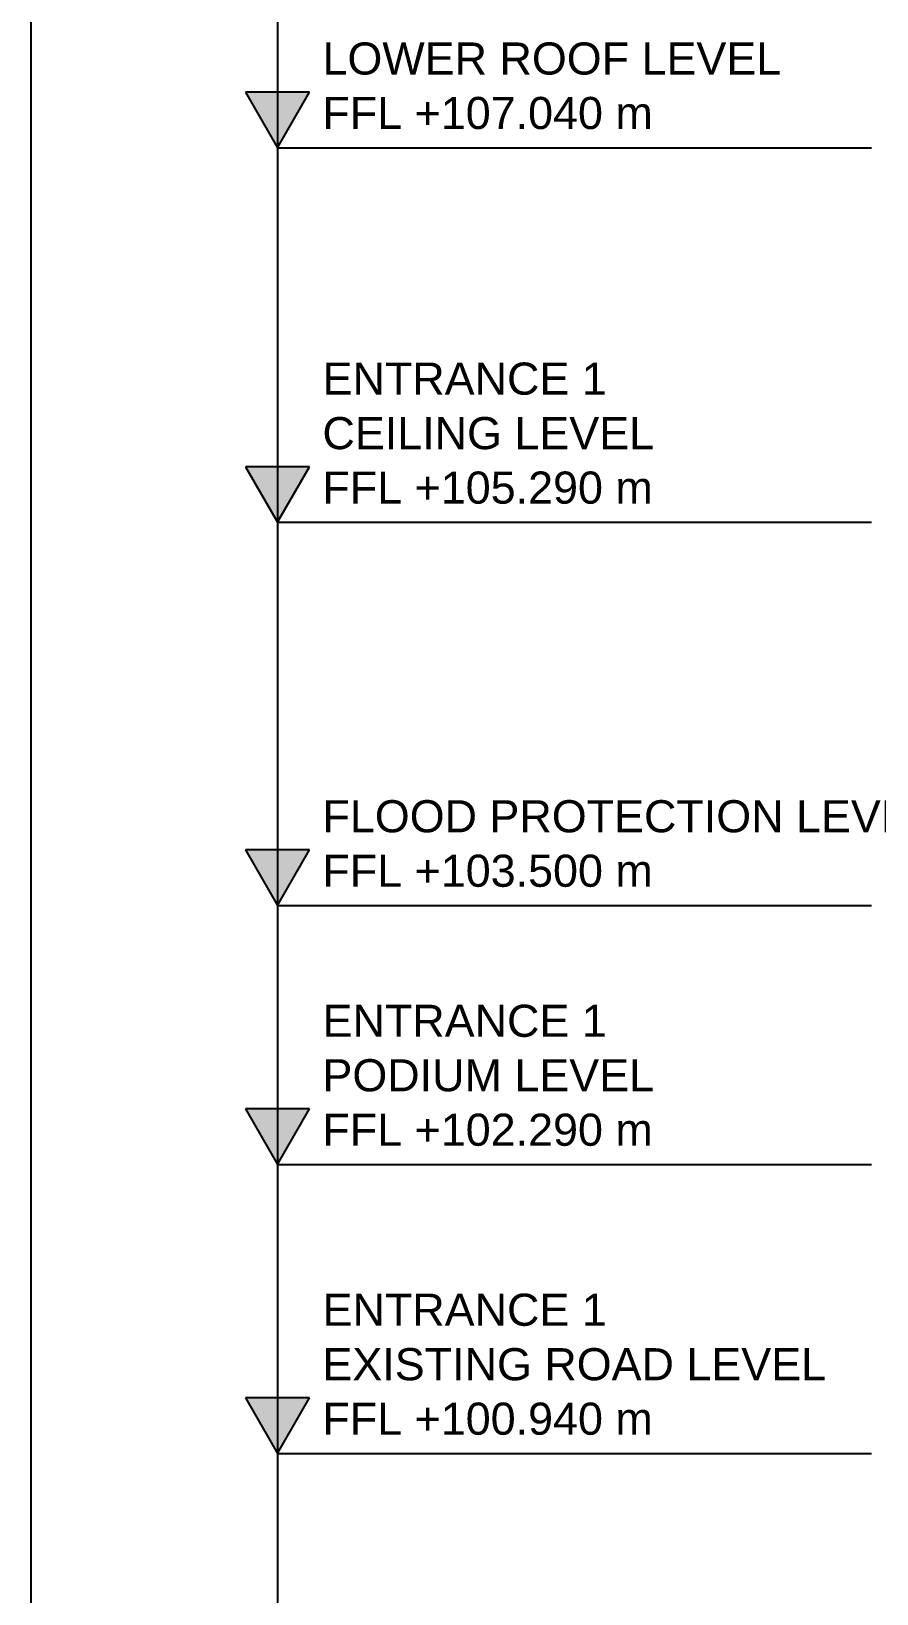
# Model space of a CAD drawing. Header units: millimetres. Extents: x 2519235 to 7246330, y 25937 to 201821.
# Drawn here: x 3114860 to 3118809, y 100284 to 107584 of the extents above; entities that cross this region are included whole.
import ezdxf
from ezdxf.xclip import XClip

# ---------------------------------------------------------------- set-up
doc = ezdxf.new("R2010")
doc.units = ezdxf.units.MM
doc.header["$XCLIPFRAME"] = 0
doc.set_wipeout_variables(frame=1)
doc.linetypes.add('Centre', pattern=[31.75, 6.35, -4.7625, 15.875, -4.7625])
for name, color, linetype in [('000 - 0_HIDE_OBJ_FRAMING_DEF_SUB_1', 7, 'Continuous'), ('000 - 0_SYM_DWG_GRIDLINE_MAIN_COLOR_251', 7, 'Continuous'), ('000 - 0_SYM_DWG_LEVEL_MAIN_COLOR_2', 7, 'Continuous'), ('000 - 0_SYM_DWG_LEVEL_TEXT', 7, 'Continuous'), ('000 - CONCRETE_COL_CUT_COLOR_1', 7, 'Continuous'), ('000 - CONCRETE_COL_HATCH_', 7, 'Continuous'), ('000 - CONCRETE_COL_WIPEOUT_', 7, 'Continuous'), ('000 - CONCRETE_WALL_CUT_COLOR_5', 7, 'Continuous')]:
    doc.layers.add(name, color=color, linetype=linetype)
doc.styles.add('Arial_1', font='arial.ttf', dxfattribs={"height": 250})

# ---------------------------------------------------------------- blocks, each defined once
blk = doc.blocks.new('A$C9a10139f')
at = {"layer": '000 - 0_HIDE_OBJ_FRAMING_DEF_SUB_1', "lineweight": 25}
h = blk.add_hatch(dxfattribs=at)
h.set_pattern_fill('FP_31', style=0, pattern_type=2)
h.set_pattern_definition([(50, (2976342.74, -103500), (364.36793, -31.878294), [38.1, -419.1]), (355, (2976342.74, -103500), (-70.48585, 382.113303), [30.48, -335.28]), (100.451, (2976373.1, -103502.66), (293.885003, 350.233376), [32.38, -356.18]), (46.184, (2976342.74, -103398.4), (542.15848, -84.08583), [57.15, -628.65]), (96.636, (2976387.9, -103405.4), (474.8049, 494.85542), [48.57, -534.27]), (351.184, (2976342.74, -103398.4), (474.8102, 494.85008), [45.72, -502.92]), (21, (2976393.54, -103423.8), (303.228468, -204.530462), [38.1, -419.1]), (326, (2976393.54, -103423.8), (123.60389, 368.376044), [30.48, -335.28]), (71.451, (2976418.8, -103440.84), (426.834125, 163.842736), [32.38, -356.18]), (37.5, (2976342.74, -103500), (6.1766457, 169.1101516), [16.764, -314.452, 16.764, -323.596, -336.55]), (37.5, (2976342.74, -103500), (6.1766457, 169.1101516), [-671.576, 16.764, -319.786]), (7.5, (2976342.74, -103500), (133.638876, 200.361494), [16.764, -177.292, 16.764, -306.832, -128.27]), (7.5, (2976342.74, -103500), (133.638876, 200.361494), [-517.652, 16.764, -111.506]), (327.5, (2976229.46, -103500), (271.181819, -11.4583626), [16.764, -110.236, 16.764, -379.476, -525.78]), (327.5, (2976229.46, -103500), (271.181819, -11.4583626), [-523.24, 16.764, -509.016]), (317.5, (2976178.66, -103500), (296.25851, 50.852847), [16.764, -148.336, 16.764, -246.38, -373.38]), (317.5, (2976178.66, -103500), (296.25851, 50.852847), [-428.244, 16.764, -356.616])])
h.paths.add_polyline_path([(-48851.7, -3211.1), (-48551.7, -3211.1), (-48551.7, -2760), (-4210.3, -2760), (-4210.3, -3211.1), (-3910.3, -3210), (-3910.3, -2760), (1028.2, -2760), (1028.2, -2510), (-3910.3, -2510), (-3910.3, -2010), (-4210.3, -2010), (-4210.3, -2510), (-48551.7, -2510), (-48551.7, -2110), (-48851.7, -2110), (-48851.7, -2510), (-49985.4, -2510), (-49985.4, -2760), (-48851.7, -2760), (-48851.7, -3160)])
at = {"layer": '000 - 0_HIDE_OBJ_FRAMING_DEF_SUB_1', "lineweight": 9}
h = blk.add_hatch(dxfattribs=at)
h.set_pattern_fill('FP_30', style=0, pattern_type=2)
h.set_pattern_definition([(45, (2976342.74, -103500), (-106.066017, 106.066017), [])])
h.paths.add_polyline_path([(300, -2510), (1028.2, -2510), (1028.2, -2410), (-3910.3, -2410), (-3910.3, -2510), (-2160.2, -2510)])
h.paths.add_polyline_path([(-49188.3, -2510), (-48901.7, -2510), (-48902.1, -2410), (-49985.4, -2410), (-49985.4, -2510)])
h.paths.add_polyline_path([(-48551.7, -2510), (-4210.3, -2510), (-4210.3, -2410), (-48551.7, -2410)])
h = blk.add_hatch(dxfattribs=at)
h.set_pattern_fill('FP_29', style=0, pattern_type=2)
h.set_pattern_definition([(45, (2976342.74, -103500), (0, 449.012806), [317.5, -317.5]), (45, (2976258.56, -103415.8), (0, 449.012806), [317.5, -317.5]), (45, (2976174.37, -103331.62), (0, 449.012806), [317.5, -317.5]), (135, (2976174.37, -103275.5), (-449.012806, 3e-14), [317.5, -317.5]), (135, (2976258.56, -103191.3), (-449.012806, 3e-14), [317.5, -317.5]), (135, (2976342.74, -103107.1), (-449.012806, 3e-14), [317.5, -317.5])])
h.paths.add_polyline_path([(-24777.5, -3211.1), (-4210.3, -3210), (-4210.3, -2760), (-48551.7, -2760), (-48551.7, -3211.1), (-24877.1, -3211.1)])
h.paths.add_polyline_path([(-49667.2, -3211.1), (-48851.7, -3211.1), (-48851.7, -2760), (-49985.4, -2760), (-49985.4, -3211.1)])
h.paths.add_polyline_path([(300, -3211.1), (1028.2, -3210), (1028.2, -2760), (-3910.3, -2760), (-3910.3, -3211.1), (120.4, -3211.1)])
at = {"layer": '000 - 0_HIDE_OBJ_FRAMING_DEF_SUB_1', "color": 7, "linetype": 'Centre'}
blk.add_line((-50624.2, -2560), (2315.7, -2560), dxfattribs=at)
blk = doc.blocks.new('*U967')
at = {"layer": '000 - 0_SYM_DWG_LEVEL_MAIN_COLOR_2'}
blk.add_hatch(color=7, dxfattribs=at).paths.add_polyline_path([(-532.51, 5.18), (-535.5, 0), (-538.49, 5.18)])
at = {"layer": '000 - 0_SYM_DWG_GRIDLINE_MAIN_COLOR_251', "color": 7}
blk.add_lwpolyline([(-535.5, 0), (-489, 0), (-484.5, 0), (-480, 0)], dxfattribs=at)
at = {"layer": '000 - 0_SYM_DWG_LEVEL_MAIN_COLOR_2', "color": 7, "lineweight": 25}
for p, q in [((-532.51, 5.18), (-538.49, 5.18)), ((-538.49, 5.18), (-535.5, 0)), ((-535.5, 0), (-532.51, 5.18))]:
    blk.add_line(p, q, dxfattribs=at)
at = {"layer": '000 - 0_SYM_DWG_LEVEL_TEXT', "color": 7, "style": 'Arial_1'}
for tag, p in [('LV_NAME_1', (-531.28, 11.92)), ('LV_NAME_2', (-531.29, 6.83)), ('LV_NAME_3', (-531.3, 1.74))]:
    blk.add_attdef(tag, p, '', height=3, dxfattribs=at)
blk = doc.blocks.new('*U965')
at = {"layer": '000 - 0_SYM_DWG_LEVEL_MAIN_COLOR_2'}
blk.add_hatch(color=7, dxfattribs=at).paths.add_polyline_path([(-532.51, 5.18), (-535.5, 0), (-538.49, 5.18)])
at = {"layer": '000 - 0_SYM_DWG_GRIDLINE_MAIN_COLOR_251', "color": 7}
blk.add_lwpolyline([(-535.5, 0), (-489, 0), (-484.5, 0), (-480, 0)], dxfattribs=at)
at = {"layer": '000 - 0_SYM_DWG_LEVEL_MAIN_COLOR_2', "color": 7, "lineweight": 25}
for p, q in [((-532.51, 5.18), (-538.49, 5.18)), ((-538.49, 5.18), (-535.5, 0)), ((-535.5, 0), (-532.51, 5.18))]:
    blk.add_line(p, q, dxfattribs=at)
at = {"layer": '000 - 0_SYM_DWG_LEVEL_TEXT', "color": 7, "style": 'Arial_1'}
for tag, p in [('LV_NAME_1', (-531.28, 11.92)), ('LV_NAME_2', (-531.29, 6.83)), ('LV_NAME_3', (-531.3, 1.74))]:
    blk.add_attdef(tag, p, '', height=3, dxfattribs=at)
blk = doc.blocks.new('W-1-PP17-ENT1_REV02_20260415-163734_PP17_ENT1_ELE3_DIMS')
at = {"color": 7}
ref = blk.add_blockref('*U967', (0, 107040), dxfattribs=dict(at, xscale=50, yscale=50, zscale=50))
ref.add_attrib('LV_NAME_2', 'LOWER ROOF LEVEL', (-26564.3, 107381.7), dxfattribs={"layer": '000 - 0_SYM_DWG_LEVEL_TEXT', "color": 7, "height": 150, "style": 'Arial_1'})
ref.add_attrib('LV_NAME_3', 'FFL +107.040 m', (-26564.9, 107127.2), dxfattribs={"layer": '000 - 0_SYM_DWG_LEVEL_TEXT', "color": 7, "height": 150, "style": 'Arial_1'})
at = {"color": 7, "xscale": 50, "yscale": 50, "zscale": 50}
for name, p, values in [('*U967', (0, 105290), {'LV_NAME_1': 'ENTRANCE 1', 'LV_NAME_2': 'CEILING LEVEL', 'LV_NAME_3': 'FFL +105.290 m'}), ('*U967', (0, 103500), {'LV_NAME_2': 'FLOOD PROTECTION LEVEL', 'LV_NAME_3': 'FFL +103.500 m'}), ('*U967', (0, 102290), {'LV_NAME_1': 'ENTRANCE 1', 'LV_NAME_2': 'PODIUM LEVEL', 'LV_NAME_3': 'FFL +102.290 m'}), ('*U965', (0, 100940), {'LV_NAME_1': 'ENTRANCE 1 ', 'LV_NAME_2': 'EXISTING ROAD LEVEL', 'LV_NAME_3': 'FFL +100.940 m'})]:
    blk.add_blockref(name, p, dxfattribs=at).add_auto_attribs(values)
blk = doc.blocks.new('A$Cb853d02f')
at = {"layer": 'Defpoints', "color": 7}
blk.add_line((22.99, 444), (22.99, 0), dxfattribs=at)
blk.add_lwpolyline([(773.84, 0), (0, 0), (0, 444), (773.84, 444)], close=True, dxfattribs=at)
blk = doc.blocks.new('*U1675')
at = {"layer": '000 - CONCRETE_COL_HATCH_'}
h = blk.add_hatch(dxfattribs=at)
h.set_pattern_fill('AR-CONC', scale=0.04)
h.set_pattern_definition([(50, (511441.48, -852859.976), (7.28738676, -0.63756342), [0.762, -8.382]), (355, (511441.48, -852859.976), (-1.409736857, 7.64227381), [0.6096, -6.705623367]), (100.4514447, (511442.087, -852860.029), (5.877649884, 7.004710076), [0.64760035, -7.123609784]), (46.1842, (511441.48, -852857.944), (10.843161636, -1.68169312), [1.143, -12.573]), (96.6355576, (511442.383, -852858.084), (9.49616536, 9.89704498), [0.97140093, -10.68542433]), (351.1841512, (511441.48, -852857.944), (9.49616536, 9.89704498), [0.91439868, -10.05838928]), (21, (511442.496, -852858.452), (6.06457565, -4.090607927), [0.762, -8.382]), (326, (511442.496, -852858.452), (2.472081134, 7.367518645), [0.6096, -6.7056]), (71.451445, (511443.001, -852858.793), (8.53665677, 3.276910755), [0.64760035, -7.123597504]), (37.5, (511441.4798, -852859.9761), (0.12354413, 3.382201555), [0, -6.62432, 0, -6.8072, 0, -6.731]), (7.5, (511441.4798, -852859.976), (2.6727865, 4.007222993), [0, -3.88112, 0, -6.47192, 0, -2.5654]), (327.5, (511439.214, -852859.976), (5.423623807, -0.22914976), [0, -2.54, 0, -7.9248, 0, -10.5156]), (317.5, (511438.198, -852859.976), (5.925167255, 1.017059641), [0, -3.302, 0, -5.26288, 0, -7.4676])])
h.paths.add_polyline_path([(0, 0), (0, -250), (1133.7, -250), (1133.7, -650), (1133.7, -701.1), (1433.7, -701.1), (1433.7, -250), (45775.1, -250), (45775.1, -701.1), (46075.1, -700), (46075.1, -250), (51013.6, -250), (51013.6, 0), (46075.1, 0), (46075.1, 500), (45775.1, 500), (45775.1, 0), (1433.7, 0), (1433.7, 400), (1133.7, 400), (1133.7, 0)])
at = {"layer": '000 - CONCRETE_COL_CUT_COLOR_1', "color": 7, "lineweight": -2}
blk.add_lwpolyline([(1433.7, 400), (1133.7, 400), (1133.7, 0), (1133.7, 0), (1133.7, 0), (1133.7, 0), (1133.7, 0), (1133.7, 0), (1133.7, 0), (1133.7, 0), (1133.7, 0), (1133.7, 0), (1133.7, 0), (1133.7, 0), (1133.7, 0), (1133.7, 0), (1133.7, 0), (1133.7, 0), (1133.7, 0), (1133.7, 0), (1133.7, 0), (1133.7, 0), (1133.7, 0), (1133.7, 0), (1133.7, 0), (1133.7, 0), (1133.7, 0), (1133.7, 0), (1133.7, 0), (1133.7, 0), (0, 0), (0, -250), (1133.7, -250), (1133.7, -650), (1133.7, -701.1), (1433.7, -701.1)], dxfattribs=at)
blk = doc.blocks.new('A$Ca70fc861')
at = {"layer": '000 - CONCRETE_WALL_CUT_COLOR_5', "color": 7}
blk.add_blockref('*U1675', (-1133.7, -400), dxfattribs=at)

msp = doc.modelspace()

# ---------------------------------------------------------------- block references
at = {"color": 7, "xscale": 50, "yscale": 50, "zscale": 50}
msp.add_blockref('A$Cb853d02f', (3114860, 96626.65), dxfattribs=at)
at = {"color": 7}
ref = msp.add_blockref('W-1-PP17-ENT1_REV02_20260415-163734_PP17_ENT1_ELE3_DIMS', (3142784.512, 0), dxfattribs=at)
XClip(ref).set_block_clipping_path([(-30746.20774421, 96626.6495575322), (8009.3387503899, 118826.648907504)])
ref = msp.add_blockref('A$C9a10139f', (3167384.512, 103500), dxfattribs=at)
XClip(ref).set_block_clipping_path([(-44584.6829968677, -6873.3504424678), (-16596.2077442068, 14432.3271690989)])

# ---------------------------------------------------------------- next in the draw order: block references
ref = msp.add_blockref('A$Ca70fc861', (3118532.839, 101390), dxfattribs=at)
XClip(ref).set_block_clipping_path([(4262.5213767327, -2560.0000000065), (32058.9201209629, 15792.1869267942)])

doc.saveas('drawing.dxf')
